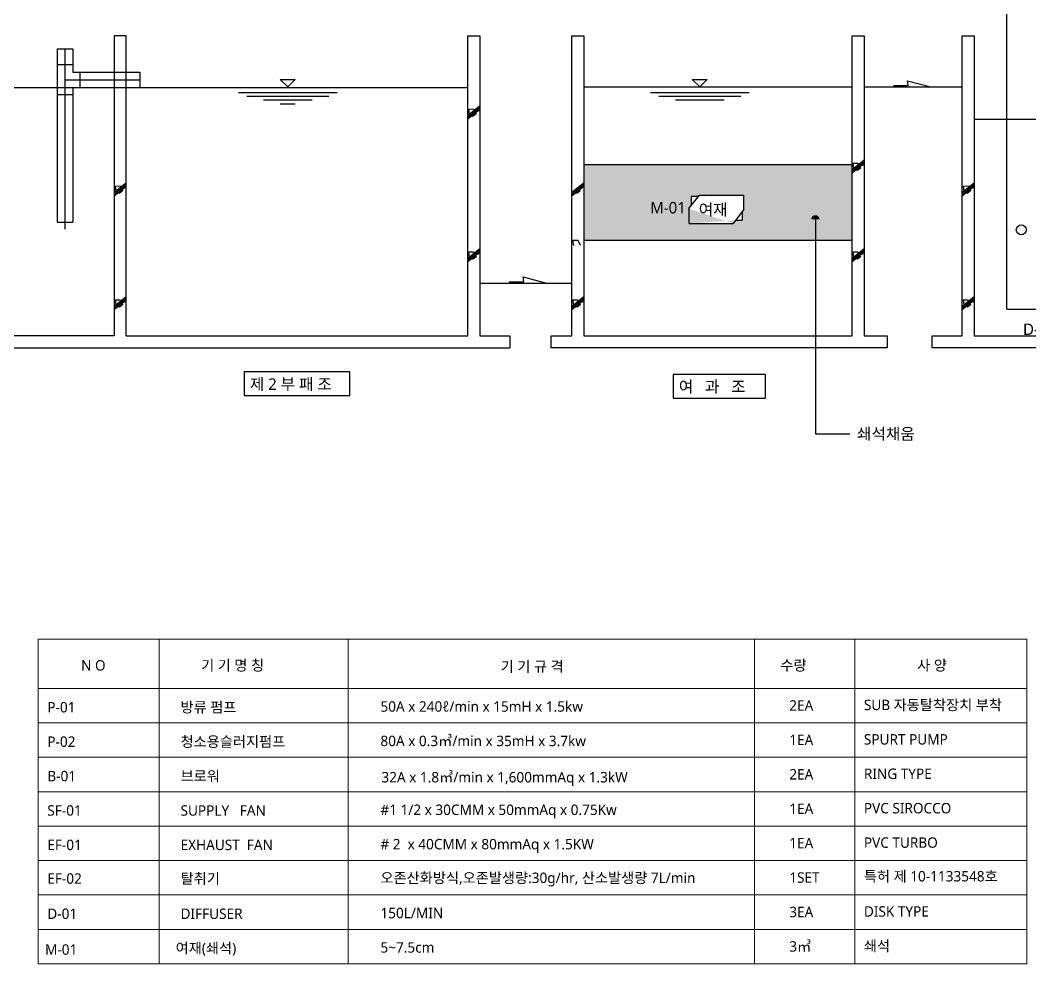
# Model space of a CAD drawing. Header units: millimetres. Extents: x 169673 to 334584, y 156879 to 224061.
# Drawn here: x 178084 to 187318, y 207752 to 216385 of the extents above; entities that cross this region are included whole.
import ezdxf

# ---------------------------------------------------------------- set-up
doc = ezdxf.new("R2010")
doc.units = ezdxf.units.MM
doc.header["$LTSCALE"] = 40
doc.header["$MEASUREMENT"] = 0
doc.layers.get('0').update_dxf_attribs({"linetype": 'CONTINUOUS'})
for name, color, linetype in [('A-XXXX-TXT2', 3, 'CONTINUOUS'), ('WL', 5, 'CONTINUOUS'), ('장비', 5, 'CONTINUOUS')]:
    doc.layers.add(name, color=color, linetype=linetype)
doc.styles.add('맑은 고딕', font='malgun.ttf')
doc.dimstyles.get("Standard").update_dxf_attribs({"dimtxt": 1, "dimasz": 0.18, "dimexe": 0.18, "dimexo": 0.0625, "dimgap": 0.5, "dimtad": 1, "dimzin": 0, "dimdsep": 46, "dimcen": 0.09, "dimadec": 0, "dimazin": 0, "dimtfac": 1, "dimtofl": 0, "dimtmove": 2, "dimatfit": 3, "dimfxl": 1, "dimtolj": 1, "dimtzin": 0, "dimarcsym": 0})

msp = doc.modelspace()

# ---------------------------------------------------------------- hatches: boundary and pattern name
at = {"layer": 'WL'}
h = msp.add_hatch(dxfattribs=at)
h.set_pattern_fill('GRAVEL', color=5, scale=6.63552)
h.set_pattern_definition([(228.0127875, (-95575.466, 162425.091), (-1348.3376641, -1516.8798719), [22.67499, -2244.82851]), (184.969741, (-95590.6345, 162408.2365), (2022.5064952, 168.5422176), [38.911, -3852.18803]), (132.510447, (-95629.399, 162404.866), (1685.4220807, -1853.96428735), [27.43665, -2716.23172]), (267.273689, (-95695.131, 162362.73), (168.54220835, 3370.84415998), [35.43398, -3507.96303]), (292.8336542, (-95696.816, 162327.336), (-842.71104007, 2022.50649597), [34.74582, -3439.84081]), (357.273689, (-95683.333, 162295.313), (-3370.84415998, 168.54220835), [35.43398, -3507.96303]), (37.6942405, (-95647.939, 162293.628), (-2191.0487039, -1685.42208013), [46.85962, -4639.09875]), (72.2553284, (-95610.8596, 162322.28), (1179.79545632, 3707.9285759), [44.24031, -4379.792]), (121.4295656, (-95597.376, 162364.4155), (-1348.3376642, 2191.04870388), [35.55398, -3519.84779]), (175.2363583, (-95615.916, 162394.753), (1853.964288, -168.5422083), [40.59036, -1988.92658]), (222.3974378, (-95656.366, 162398.124), (-2022.50649594, -1853.96428807), [52.49213, -5196.7251]), (138.814075, (-95528.274, 162361.045), (-1179.7954559, 1011.2532481), [17.91621, -1773.71204]), (171.4692344, (-95541.757, 162372.843), (2191.04870406, -337.08441562), [34.08547, -3374.46974]), (225, (-95575.47, 162377.9), (-2e-14, -168.54221), [23.83541, -214.51927]), (203.1985905, (-95587.264, 162398.124), (842.71104, 337.084416), [12.83584, -1270.74338]), (291.80141, (-95599.062, 162393.068), (-168.542208, 505.626624), [18.1525, -889.47507]), (30.963757, (-95592.32, 162376.214), (505.626624, 337.084416), [29.48292, -953.27859]), (161.565051, (-95567.04, 162391.38), (337.084416, -168.542208), [21.31907, -511.65819]), (16.3895403, (-95696.816, 162393.068), (1685.42208, 505.626624), [29.86568, -2956.70986]), (70.346176, (-95668.164, 162401.495), (-674.16883206, -1853.964288), [25.05565, -2480.5044]), (293.1985905, (-95567.039, 162425.09), (-337.084416, 842.71104), [25.67151, -1257.90771]), (343.6104597, (-95556.926, 162401.495), (-1685.42208004, 505.62662388), [29.86568, -2956.70986]), (339.443955, (-95696.816, 162288.572), (-842.71104, 337.084416), [28.80049, -1411.22476]), (294.7751406, (-95669.849, 162278.459), (-842.711041, 1853.96428754), [24.13154, -2389.02564]), (66.8014095, (-95565.353, 162256.549), (337.084416, 842.71104), [25.67151, -1257.90771]), (17.3540246, (-95555.241, 162280.144), (-2191.04870396, -674.16883214), [28.2529, -2797.02934]), (69.443955, (-95647.939, 162256.549), (-337.084416, -842.71104), [14.40025, -1425.62501]), (101.309932, (-95575.466, 162256.55), (-168.542208, 674.168832), [8.59397, -850.80604]), (165.963757, (-95577.15, 162264.976), (505.626624, -168.542208), [34.74582, -660.17151]), (186.009006, (-95610.86, 162273.403), (1685.42208, 168.5422081), [32.19999, -3187.79437]), (303.690068, (-95592.32, 162361.045), (-168.542208, 337.084416), [24.30749, -583.38008]), (353.1572266, (-95578.8366, 162340.8196), (2865.21753602, -337.08441585), [42.43792, -4201.34644]), (60.945396, (-95536.701, 162335.763), (-674.168832, -1179.795456), [17.35243, -1717.89581]), (90, (-95528.27, 162350.93), (-168.54221, 168.54221), [10.11253, -158.42968]), (120.256437, (-95614.23, 162278.459), (674.1688319, -1179.79545605), [23.41456, -2318.04863]), (48.0127875, (-95626.028, 162298.684), (1348.3376641, 1516.8798719), [45.34999, -2222.15351]), (0, (-95595.69, 162332.4), (168.54221, 168.54221), [43.82097, -124.72123]), (325.3048465, (-95551.87, 162332.393), (1685.42208064, -1179.7954551), [26.64888, -2638.23741]), (254.054604, (-95529.96, 162317.224), (-168.542208, -674.168832), [24.54008, -1202.46571]), (207.6459754, (-95536.701, 162293.628), (-3202.30195212, -1685.42207978), [39.95546, -3955.597]), (175.4260787, (-95572.095, 162275.088), (-2191.048704, 168.542208), [42.27022, -4184.74685])])
h.paths.add_polyline_path([(183239.5, 215064.4), (183239.5, 214368.4), (185693.2, 214368.4), (185693.2, 215064.4)])
edge = h.paths.add_edge_path(flags=16)
edge.add_line((184699.2, 214785.8), (184699.2, 214648.9))
edge.add_line((184699.2, 214648.9), (184604.2, 214525.4))
edge.add_line((184688, 214634.3), (184688, 214554.3))
edge.add_line((184626.4, 214554.3), (184688, 214554.3))
edge.add_line((184200.7, 214525.4), (184604.2, 214525.4))
edge.add_line((184200.7, 214662.2), (184200.7, 214525.4))
edge.add_line((184200.7, 214662.2), (184295.7, 214785.8))
edge.add_line((184225.2, 214694.1), (184225.2, 214772.7))
edge.add_line((184285.7, 214772.7), (184225.2, 214772.7))

# ---------------------------------------------------------------- linework, layer by layer
for p, q in [((178944.3, 216241.7), (178944.3, 213497.8)), ((179054.1, 216241.7), (178944.3, 216241.7)), ((179054.1, 213497.8), (179054.1, 216241.7)), ((182178, 216241.7), (182287.8, 216241.7)), ((182178, 213497.8), (182178, 216241.7)), ((182287.8, 216241.7), (182287.8, 213497.8)), ((183129.7, 213497.8), (183129.7, 216241.7)), ((183129.7, 216241.7), (183239.5, 216241.7)), ((183239.5, 216241.7), (183239.5, 213497.8)), ((185693.2, 213497.8), (185693.2, 216241.7)), ((185693.2, 216241.7), (185803, 216241.7)), ((185803, 216241.7), (185803, 213497.8)), ((186700.8, 213497.8), (186700.8, 216241.7)), ((186700.8, 216241.7), (186810.6, 216241.7)), ((186810.6, 216241.7), (186810.6, 213497.8)), ((182178, 215514.9), (182287.8, 215602.7)), ((182178, 215499.4), (182287.8, 215587.2)), ((182178, 215483.9), (182287.8, 215571.7)), ((182187.9, 215571.3), (182231.5, 215573.2)), ((182194.5, 215524.9), (182187.9, 215571.3)), ((182231.5, 215573.2), (182253.3, 215527.7)), ((182277.5, 215548.5), (182269, 215581.7)), ((182227.7, 215505), (182194.5, 215524.9)), ((182253.3, 215527.7), (182225.8, 215505.9)), ((185693.2, 215019.3), (185803, 215107.1)), ((185693.2, 215003.8), (185803, 215091.6)), ((185693.2, 214988.3), (185803, 215076.1)), ((185703.1, 215075.8), (185746.7, 215077.7)), ((185709.7, 215029.3), (185703.1, 215075.8)), ((185746.7, 215077.7), (185768.5, 215032.2)), ((185792.7, 215052.9), (185784.2, 215086.2)), ((185742.9, 215009.4), (185709.7, 215029.3)), ((185768.5, 215032.2), (185741, 215010.4)), ((178944.5, 214810.5), (179054.2, 214898.3)), ((186701, 214810.5), (186810.7, 214898.3)), ((178944.5, 214795), (179054.2, 214882.8)), ((178944.5, 214779.5), (179054.2, 214867.3)), ((178954.3, 214867), (178997.9, 214868.9)), ((178960.9, 214820.5), (178954.3, 214867)), ((178994.1, 214800.6), (178960.9, 214820.5)), ((179019.7, 214823.4), (178992.2, 214801.6)), ((178997.9, 214868.9), (179019.7, 214823.4)), ((179044, 214844.1), (179035.4, 214877.4)), ((183129.9, 214795), (183239.6, 214882.8)), ((183179.5, 214800.6), (183146.3, 214820.5)), ((183205.1, 214823.4), (183177.6, 214801.6)), ((186701, 214795), (186810.7, 214882.8)), ((186701, 214779.5), (186810.7, 214867.3)), ((186710.8, 214867), (186754.4, 214868.9)), ((186717.4, 214820.5), (186710.8, 214867)), ((186750.6, 214800.6), (186717.4, 214820.5)), ((186776.2, 214823.4), (186748.7, 214801.6)), ((186754.4, 214868.9), (186776.2, 214823.4)), ((186800.5, 214844.1), (186791.9, 214877.4)), ((178422.2, 214538.6), (178564.4, 214538.6)), ((183139.7, 214371.4), (183183.3, 214373.3)), ((183146.3, 214325), (183139.7, 214371.4)), ((183183.3, 214373.3), (183205.1, 214327.8)), ((182178, 214208.3), (182287.8, 214296.1)), ((182178, 214192.8), (182287.8, 214280.6)), ((182178, 214177.2), (182287.8, 214265)), ((182187.9, 214264.7), (182231.5, 214266.6)), ((182194.5, 214218.3), (182187.9, 214264.7)), ((182231.5, 214266.6), (182253.3, 214221.1)), ((182277.5, 214241.9), (182269, 214275.1)), ((185693.2, 214208.3), (185803, 214296.1)), ((185693.2, 214192.8), (185803, 214280.6)), ((185693.2, 214177.2), (185803, 214265)), ((185703.1, 214264.7), (185746.7, 214266.6)), ((185709.7, 214218.3), (185703.1, 214264.7)), ((185746.7, 214266.6), (185768.5, 214221.1)), ((185792.7, 214241.9), (185784.2, 214275.1)), ((182227.7, 214198.4), (182194.5, 214218.3)), ((182253.3, 214221.1), (182225.8, 214199.3)), ((185742.9, 214198.4), (185709.7, 214218.3)), ((185768.5, 214221.1), (185741, 214199.3)), ((178944.5, 213769.6), (179054.2, 213857.4)), ((178944.5, 213754.1), (179054.2, 213841.9)), ((178944.5, 213738.6), (179054.2, 213826.4)), ((178954.3, 213826.1), (178997.9, 213828)), ((178960.9, 213779.6), (178954.3, 213826.1)), ((178994.1, 213759.7), (178960.9, 213779.6)), ((179019.7, 213782.5), (178992.2, 213760.7)), ((178997.9, 213828), (179019.7, 213782.5)), ((179044, 213803.2), (179035.4, 213836.4)), ((183129.9, 213754.1), (183239.6, 213841.9)), ((183139.7, 213826.1), (183183.3, 213828)), ((183146.3, 213779.6), (183139.7, 213826.1)), ((183179.5, 213759.7), (183146.3, 213779.6)), ((183205.1, 213782.5), (183177.6, 213760.7)), ((183183.3, 213828), (183205.1, 213782.5)), ((183229.4, 213803.2), (183220.8, 213836.4)), ((186701, 213769.6), (186810.7, 213857.4)), ((186701, 213754.1), (186810.7, 213841.9)), ((186701, 213738.6), (186810.7, 213826.4)), ((186710.8, 213826.1), (186754.4, 213828)), ((186717.4, 213779.6), (186710.8, 213826.1)), ((186750.6, 213759.7), (186717.4, 213779.6)), ((186776.2, 213782.5), (186748.7, 213760.7)), ((186754.4, 213828), (186776.2, 213782.5)), ((186800.5, 213803.2), (186791.9, 213836.4)), ((178944.3, 213497.8), (173561.6, 213497.8)), ((179054.1, 213497.8), (182178, 213497.8)), ((182287.8, 213497.8), (182562.2, 213497.8)), ((182562.2, 213497.8), (182562.2, 213388)), ((182940.7, 213388), (182940.7, 213497.8)), ((182940.7, 213497.8), (183129.7, 213497.8)), ((183239.5, 213497.8), (185693.2, 213497.8)), ((185803, 213497.8), (186014.4, 213497.8)), ((186014.4, 213497.8), (186014.4, 213388)), ((186426.4, 213497.8), (186700.8, 213497.8)), ((186426.4, 213388), (186426.4, 213497.8)), ((186810.6, 213497.8), (191585.4, 213497.8)), ((173561.6, 213388), (182562.2, 213388)), ((186014.4, 213388), (182940.7, 213388)), ((191969.5, 213388), (186426.4, 213388))]:
    msp.add_line(p, q)
at = {"ltscale": 0.5}
for p, q in [((178422.2, 216124.8), (178422.2, 214538.6)), ((178422.2, 216124.8), (178564.4, 216124.8)), ((178564.4, 216124.8), (178564.4, 215909.9)), ((178564.4, 215976.2), (178422.2, 215976.2)), ((178564.4, 215909.9), (179178.9, 215909.9)), ((178630.7, 215909.9), (178630.7, 215767.7)), ((179178.9, 215909.9), (179178.9, 215767.7)), ((178564.4, 215767.7), (178564.4, 214538.6)), ((178564.4, 215701.4), (178422.2, 215701.4))]:
    msp.add_line(p, q, dxfattribs=at)
at = {"linetype": 'Continuous'}
for p, q in [((183239.5, 215064.4), (185693.2, 215064.4)), ((185693.2, 214368.4), (183239.5, 214368.4))]:
    msp.add_line(p, q, dxfattribs=at)
at = {"color": 7}
for p, q in [((183129.9, 214810.5), (183239.6, 214898.3)), ((183129.9, 214779.5), (183239.6, 214867.3)), ((183129.9, 213769.6), (183239.6, 213857.4)), ((183129.9, 213738.6), (183239.6, 213826.4))]:
    msp.add_line(p, q, dxfattribs=at)
at = {"color": 3}
for p, q in [((184200.7, 214662.2, 0), (184295.7, 214785.8, 0)), ((184285.7, 214772.7, 0), (184225.2, 214772.7, 0)), ((184225.2, 214694.1, 0), (184225.2, 214772.7, 0)), ((184295.7, 214785.8, 0), (184699.2, 214785.8, 0)), ((184699.2, 214785.8, 0), (184699.2, 214648.9, 0)), ((184200.7, 214662.2, 0), (184200.7, 214525.4, 0)), ((184699.2, 214648.9, 0), (184604.2, 214525.4, 0)), ((184688, 214634.3, 0), (184688, 214554.3, 0)), ((184200.7, 214525.4, 0), (184604.2, 214525.4, 0)), ((184626.4, 214554.3, 0), (184688, 214554.3, 0))]:
    msp.add_line(p, q, dxfattribs=at)
at = {"linetype": 'Continuous', "lineweight": 15}
for p, q in [((178248, 210722.9), (187291.2, 210722.9)), ((178248, 210722.9), (178248, 207751.8)), ((179355.8, 210722.9), (179355.8, 207751.8)), ((181084.6, 210722.9), (181084.6, 207751.8)), ((184798.7, 210722.9), (184798.7, 207751.8)), ((185716.7, 210722.9), (185716.7, 207751.8)), ((187291.2, 210722.9), (187291.2, 207751.8)), ((178248, 210271), (187291.2, 210271)), ((178248, 209956.1), (187291.2, 209956.1)), ((178248, 209641.2), (187291.2, 209641.2)), ((178248, 209326.3), (187291.2, 209326.3)), ((178248, 209011.4), (187291.2, 209011.4)), ((178248, 208696.5), (187291.2, 208696.5)), ((178248, 208381.6), (187291.2, 208381.6)), ((178248, 208066.7), (187291.2, 208066.7)), ((178248, 207751.8), (187291.2, 207751.8))]:
    msp.add_line(p, q, dxfattribs=at)
at = {"linetype": 'ByBlock', "const_width": 37.9}
msp.add_lwpolyline([(185375.8, 214563.5, 1), (185337.9, 214563.5)], format="xyb", dxfattribs=at)
for points in [[(180131.8, 212950.5), (181100.3, 212950.5), (181100.3, 213168.7), (180131.8, 213168.7)], [(184055.4, 212926.6), (184899.7, 212926.6), (184899.7, 213144.8), (184055.4, 213144.8)]]:
    msp.add_lwpolyline(points, close=True)
msp.add_circle((187240.1, 214467.2), 45.2)
at = {"layer": 'WL'}
for p, q in [((187108.8, 213741.6), (187108.8, 218463.6)), ((186199.7, 215830.8), (186412.4, 215775.2)), ((186205.6, 215787.4), (186199.7, 215830.8)), ((185803, 215775.2), (186700.8, 215775.2)), ((186070.2, 215787.4), (186205.6, 215787.4)), ((182287.8, 213980.3), (183129.7, 213980.3)), ((182555, 213992.5), (182690.4, 213992.5)), ((182684.5, 214035.9), (182897.1, 213980.3)), ((182690.4, 213992.5), (182684.5, 214035.9)), ((187108.8, 213741.6), (188695.2, 213741.6))]:
    msp.add_line(p, q, dxfattribs=at)
at = {"layer": 'WL', "color": 5}
for p, q in [((180463.1, 215843), (180599.7, 215843)), ((180463.1, 215843), (180531.4, 215774.7)), ((180599.7, 215843), (180531.4, 215774.7)), ((184231.2, 215843), (184367.8, 215843)), ((184231.2, 215843), (184299.5, 215774.7)), ((184367.8, 215843), (184299.5, 215774.7)), ((182178, 215767.7), (173945.7, 215767.7)), ((180080.7, 215723.5), (180982.1, 215723.5)), ((183239.5, 215774.7), (185693.2, 215774.7)), ((183848.7, 215723.5), (184750.2, 215723.5)), ((180155.8, 215689.4), (180907, 215689.4)), ((180309.5, 215655.2), (180753.4, 215655.2)), ((183923.9, 215689.4), (184675.1, 215689.4)), ((184077.5, 215655.2), (184521.4, 215655.2)), ((180463.1, 215621.1), (180599.7, 215621.1)), ((186810.6, 215481.1), (191585.4, 215481.1))]:
    msp.add_line(p, q, dxfattribs=at)
at = {"layer": '장비'}
for p, q in [((178493.3, 216124.8), (178493.3, 214474.5)), ((178493.3, 215838.8), (179178.9, 215838.8))]:
    msp.add_line(p, q, dxfattribs=at)

# ---------------------------------------------------------------- texts
at = {"layer": 'A-XXXX-TXT2', "style": '맑은 고딕'}
for s, height, p in [('M-01', 105.26, (183846.6, 214617.1, 0)), ('여재', 105.26, (184290, 214600, 0)), ('D-01', 105.26, (187256.3, 213504.5, 0)), ('제 2 부 패 조', 105.26, (180184.5, 213003.1)), ('여   과   조', 105.26, (184108, 212979.3)), ('쇄석채움', 105.26, (185737.8, 212548.6)), (' N O', 95.43, (178609, 210434.9)), ('기 기 명 칭', 95.43, (179738.3, 210434.9)), ('기 기 규 격', 95.43, (182478.9, 210424.2)), ('수량', 95.43, (185037.5, 210434.9)), ('사 양', 95.43, (186288.3, 210434.9)), ('SUB 자동탈착장치 부착', 95.426, (185800.8, 210072.8)), ('P-01', 95.43, (178332.1, 210051.7)), ('방류 펌프', 95.43, (179550.6, 210051.7)), ('50A x 240ℓ/min x 15mH x 1.5kw', 95.426, (181378.9, 210058.4)), ('2EA', 95.43, (185118.2, 210067.8)), ('P-02', 95.43, (178332.1, 209736.8)), ('청소용슬러지펌프', 95.43, (179550.6, 209736.8)), ('80A x 0.3㎥/min x 35mH x 3.7kw', 95.426, (181378.9, 209743.5)), ('1EA', 95.43, (185118.2, 209752.9)), ('SPURT PUMP', 95.43, (185800.8, 209757.9)), ('브로워', 95.43, (179550.6, 209421.9)), ('2EA', 95.43, (185118.2, 209438)), ('RING TYPE', 95.43, (185800.8, 209443)), ('B-01', 95.43, (178332.1, 209421.9)), ('32A x 1.8㎥/min x 1,600mmAq x 1.3kW', 95.426, (181387.8, 209411.3)), ('SF-01 ', 95.43, (178332.1, 209107)), ('SUPPLY   FAN', 95.426, (179550.6, 209107)), ('#1 1/2 x 30CMM x 50mmAq x 0.75Kw  ', 95.426, (181378.9, 209113.7)), ('1EA', 95.43, (185118.2, 209123.1)), ('PVC SIROCCO', 95.426, (185800.8, 209128.1)), ('EF-01', 95.43, (178332.1, 208792.2)), ('EXHAUST  FAN', 95.426, (179550.6, 208792.2)), ('# 2  x 40CMM x 80mmAq x 1.5KW', 95.426, (181378.9, 208798.8)), ('1EA', 95.43, (185118.2, 208808.2)), ('PVC TURBO', 95.43, (185800.8, 208813.2)), ('특허 제 10-1133548호', 95.426, (185800.8, 208505.4)), ('EF-02', 95.43, (178332.1, 208484.4)), ('탈취기', 95.43, (179550.6, 208484.4)), ('오존산화방식,오존발생량:30g/hr, 산소발생량 7L/min', 95.426, (181378.9, 208491)), ('1SET', 95.43, (185118.2, 208493.3)), ('D-01', 95.43, (178332.1, 208162.4)), ('DIFFUSER', 95.43, (179550.6, 208162.4)), ('150L/MIN', 95.43, (181378.9, 208169)), ('3EA', 95.43, (185118.2, 208178.4)), ('DISK TYPE', 95.43, (185800.8, 208183.4)), ('3㎥', 95.43, (185118.2, 207863.5)), ('쇄석', 95.43, (185800.8, 207868.5)), ('M-01', 95.43, (178311.3, 207834.8)), (' 여재(쇄석)', 95.43, (179473.7, 207847.5)), ('5~7.5cm', 95.43, (181378.9, 207854.1))]:
    msp.add_text(s, height=height, dxfattribs=at).set_placement(p)

# ---------------------------------------------------------------- leaders
at = {"linetype": 'ByBlock'}
msp.add_leader([(185356.9, 214563.5), (185356.9, 212600.4), (185672.4, 212600.4)], dimstyle='Standard', override={"dimtxt": 2.5, "dimasz": 4, "dimexe": 2, "dimexo": 5, "dimgap": 1, "dimtad": 1, "dimtih": 0, "dimtoh": 0, "dimdec": 0, "dimzin": 8, "dimdle": 1, "dimclrd": 256, "dimldrblk": 'DotSmall', "dimfxl": 1.5}, dxfattribs=at)

doc.saveas('drawing.dxf')
